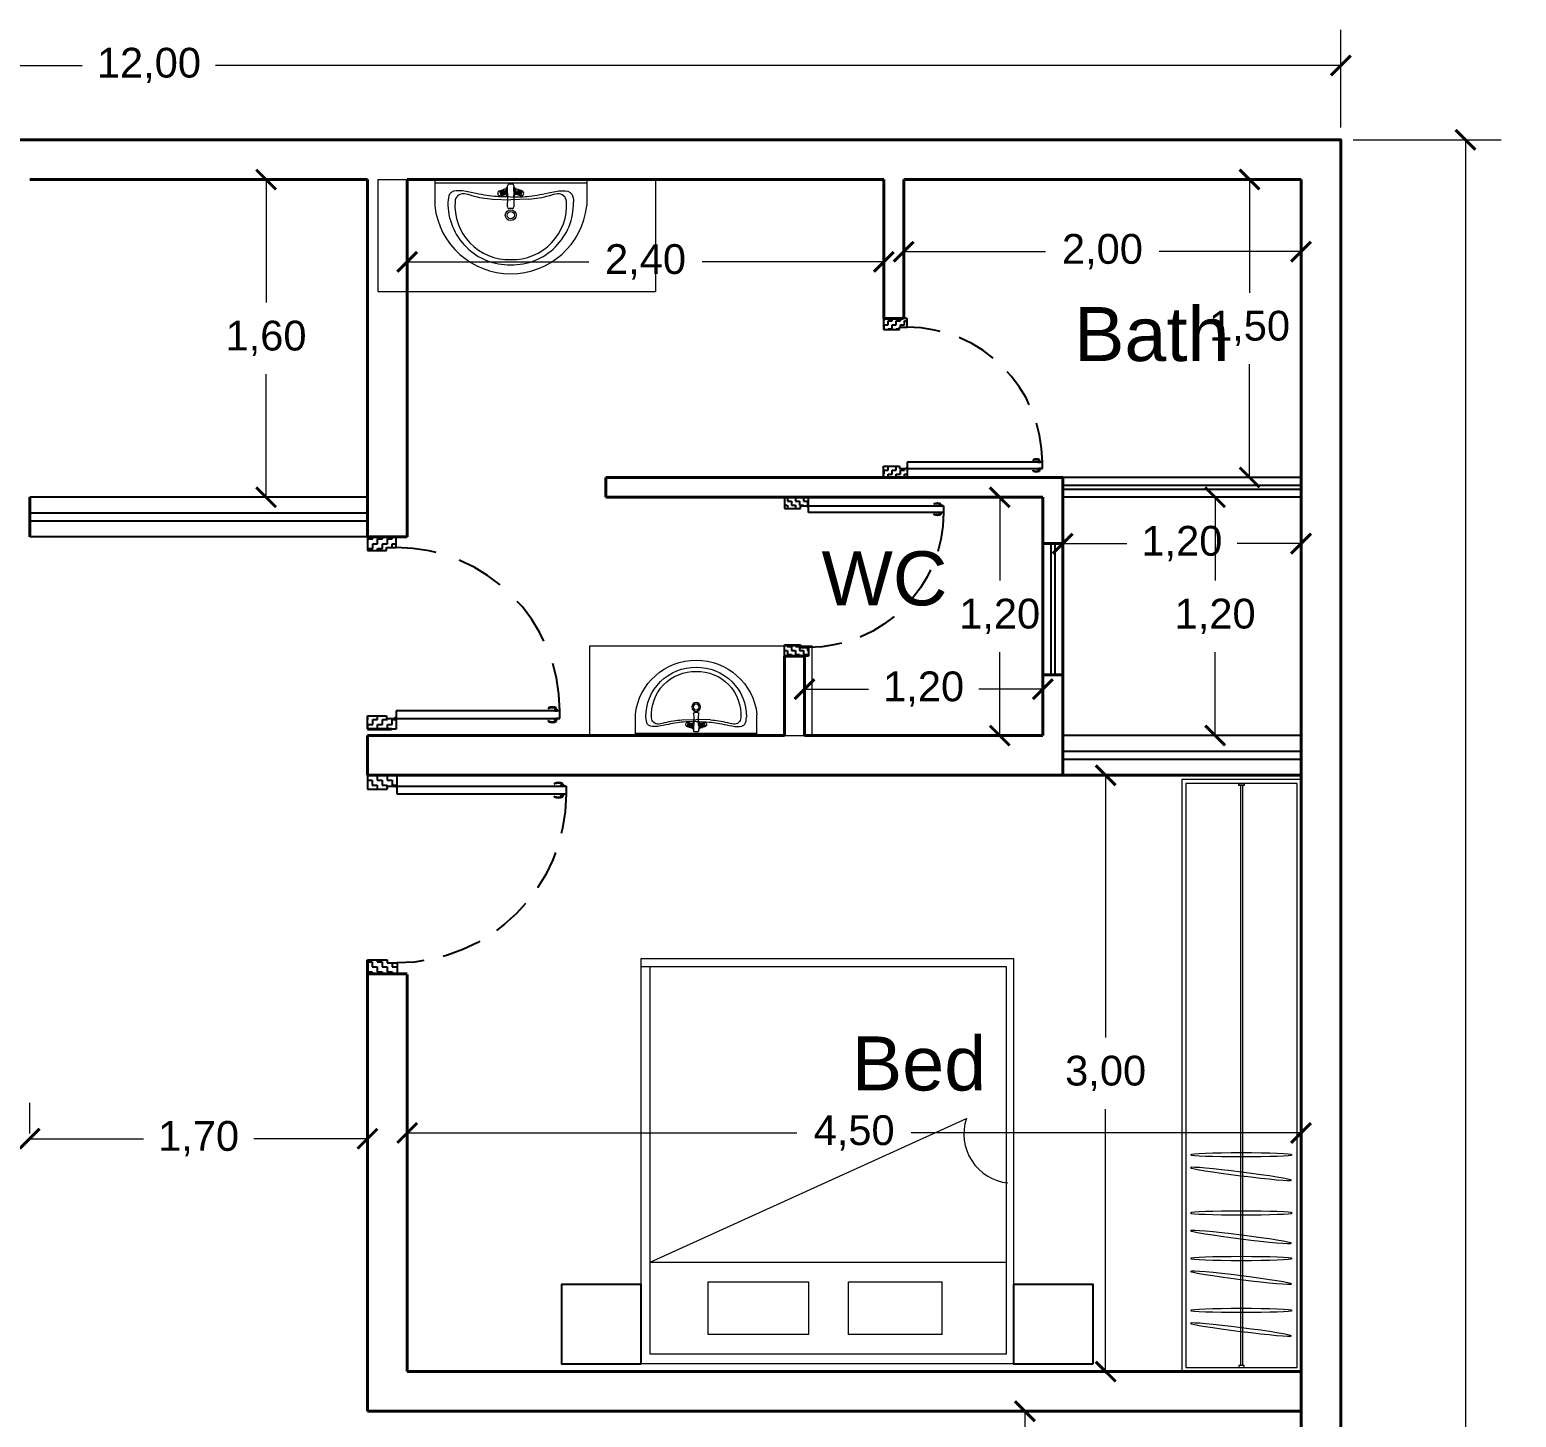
# Model space of a CAD drawing. Header units: millimetres. Extents: x 860 to 1444, y -43 to 267.
# Drawn here: x 1269.35 to 1276.83, y 253.27 to 260.26 of the extents above; entities that cross this region are included whole.
import ezdxf

# ---------------------------------------------------------------- set-up
doc = ezdxf.new("R2010")
doc.units = ezdxf.units.MM
doc.header["$MEASUREMENT"] = 0
doc.linetypes.add('DASHED', pattern=[0.75, 0.5, -0.25])
doc.styles.get("Standard").update_dxf_attribs({"font": 'arial.ttf'})
doc.dimstyles.new('Haidar', dxfattribs={"dimtxt": 0.15, "dimasz": 0.1, "dimexe": 0.18, "dimexo": 0.0625, "dimgap": 0.09, "dimtad": 0, "dimtih": 1, "dimtoh": 1, "dimrnd": 0.05, "dimzin": 0, "dimtxsty": 'Standard', "dimblk": 'ARCHTICK', "dimcen": 0.09, "dimclrd": 256, "dimclre": 256, "dimclrt": 256, "dimadec": 0, "dimazin": 0, "dimtfac": 1, "dimtofl": 0, "dimtmove": 0, "dimatfit": 3, "dimldrblk": 'ARCHTICK', "dimfxl": 0, "dimtolj": 1, "dimtzin": 0, "dimlwd": 5, "dimlwe": 5, "dimarcsym": 0})
pattern_1 = [(0, (-570.60621, -467.19772), (0.0254, 0.0254), [0.0254, -0.0254]), (90, (-570.58081, -467.19772), (-0.0254, 0.0254), [0.0254, -0.0254])]
pattern_2 = [(90, (455.27262, -394.906467), (-0.02032, 0.02032), [0.02032, -0.02032]), (180, (455.27262, -394.886147), (-0.02032, -0.02032), [0.02032, -0.02032])]

# ---------------------------------------------------------------- blocks, each defined once
blk = doc.blocks.new('_ArchTick')
at = {"color": 0, "linetype": 'ByBlock', "const_width": 0.15}
blk.add_lwpolyline([(-0.5, -0.5), (0.5, 0.5)], dxfattribs=at)
blk = doc.blocks.new('*D318')
at = {"lineweight": 5, "transparency": 16777216}
for p, q in [((1270.761, 259.5045), (1270.358, 259.5045)), ((1270.538, 259.5045), (1270.538, 258.8846)), ((1270.538, 257.9045), (1270.538, 258.5243)), ((1270.761, 257.9045), (1270.358, 257.9045))]:
    blk.add_line(p, q, dxfattribs=at)
at = {"layer": 'Defpoints', "color": 0, "transparency": 16777216}
for p in [(1270.8235, 259.5045), (1270.538, 257.9045), (1270.8235, 257.9045)]:
    blk.add_point(p, dxfattribs=at)
at = {"lineweight": 5, "transparency": 16777216, "xscale": 0.1, "yscale": 0.1, "zscale": 0.1}
for p, rotation in [((1270.538, 259.5045), 90), ((1270.538, 257.9045), 270)]:
    blk.add_blockref('_ArchTick', p, dxfattribs=dict(at, rotation=rotation))
at = {"lineweight": 40, "transparency": 16777216, "insert": (1270.538, 258.7045), "char_height": 0.15, "attachment_point": 5}
blk.add_mtext('\\A1;1,60', dxfattribs=at)
blk = doc.blocks.new('*D344')
at = {"lineweight": 5, "transparency": 16777216}
for p, q in [((1263.9485, 259.7669), (1263.9485, 260.2589)), ((1275.9485, 259.7669), (1275.9485, 260.2589)), ((1263.9485, 260.0789), (1269.6127, 260.0789)), ((1275.9485, 260.0789), (1270.2842, 260.0789))]:
    blk.add_line(p, q, dxfattribs=at)
at = {"layer": 'Defpoints', "color": 0, "transparency": 16777216}
for p in [(1275.9485, 260.0789), (1263.9485, 259.7044), (1275.9485, 259.7044)]:
    blk.add_point(p, dxfattribs=at)
at = {"lineweight": 5, "transparency": 16777216, "xscale": 0.1, "yscale": 0.1, "zscale": 0.1, "rotation": 180}
blk.add_blockref('_ArchTick', (1263.9485, 260.0789), dxfattribs=at)
at = {"lineweight": 5, "transparency": 16777216, "xscale": 0.1, "yscale": 0.1, "zscale": 0.1}
blk.add_blockref('_ArchTick', (1275.9485, 260.0789), dxfattribs=at)
at = {"lineweight": 40, "transparency": 16777216, "insert": (1269.9485, 260.0789), "char_height": 0.15, "attachment_point": 5}
blk.add_mtext('\\A1;12,00', dxfattribs=at)
blk = doc.blocks.new('*D345')
at = {"lineweight": 5, "transparency": 16777216}
for p, q in [((1276.011, 259.7044), (1276.7563, 259.7044)), ((1276.5763, 259.7044), (1276.5763, 249.8845)), ((1276.5763, 239.7044), (1276.5763, 249.5242)), ((1276.011, 239.7044), (1276.7563, 239.7044))]:
    blk.add_line(p, q, dxfattribs=at)
at = {"layer": 'Defpoints', "color": 0, "transparency": 16777216}
for p in [(1275.9485, 259.7044), (1275.9485, 239.7044), (1276.5763, 239.7044)]:
    blk.add_point(p, dxfattribs=at)
at = {"lineweight": 5, "transparency": 16777216, "xscale": 0.1, "yscale": 0.1, "zscale": 0.1}
for p, rotation in [((1276.5763, 259.7044), 90), ((1276.5763, 239.7044), 270)]:
    blk.add_blockref('_ArchTick', p, dxfattribs=dict(at, rotation=rotation))
at = {"lineweight": 40, "transparency": 16777216, "insert": (1276.5763, 249.7044), "char_height": 0.15, "attachment_point": 5}
blk.add_mtext('\\A1;20,00', dxfattribs=at)
blk = doc.blocks.new('*U306')
at = {"color": 24}
for p, q in [((64.2113, 60.0544), (65.9113, 60.0544)), ((64.2113, 59.8544), (65.9113, 59.8544))]:
    blk.add_line(p, q, dxfattribs=at)
at = {"lineweight": 40}
for p, q in [((64.2113, 60.0544), (64.2113, 59.8544)), ((65.9113, 60.0544), (65.9113, 59.8544))]:
    blk.add_line(p, q, dxfattribs=at)
at = {"color": 44}
for p, q in [((64.2113, 59.9744), (65.9113, 59.9744)), ((64.2113, 59.9344), (65.9113, 59.9344))]:
    blk.add_line(p, q, dxfattribs=at)
blk = doc.blocks.new('A$C4FAC6341')
at = {"ltscale": 0.4}
h = blk.add_hatch(dxfattribs=at)
h.set_pattern_fill('ZIGZAG', color=39, scale=0.008, style=0)
h.set_pattern_definition(pattern_1)
h.paths.add_polyline_path([(0.15, 1), (0, 1), (0, 0.93), (0.1, 0.93), (0.1, 0.945), (0.15, 0.945)])
h = blk.add_hatch(dxfattribs=at)
h.set_pattern_fill('ZIGZAG', color=39, scale=0.008, style=0)
h.set_pattern_definition(pattern_1)
h.paths.add_polyline_path([(0.15, 0.055), (0.1486, 0.055, -0.238826), (0.1454, 0.055), (0.1, 0.055), (0.1, 0.07), (0, 0.07), (0, 0), (0.15, 0)])
blk.add_hatch(color=34).paths.add_polyline_path([(0.1506, 0.0582, 1), (0.1434, 0.0582, 1)])
at = {"color": 34}
for p, q in [((0.15, 1), (0, 1)), ((0, 1), (0, 0.93)), ((0.15, 0.945), (0.15, 1)), ((0, 0.93), (0.1, 0.93)), ((0.1, 0.93), (0.1, 0.945)), ((0.1, 0.945), (0.15, 0.945)), ((1, 0.095), (0.15, 0.095)), ((0.15, 0.095), (0.15, 0.055)), ((1, 0.055), (1, 0.095)), ((0, 0.07), (0.1, 0.07)), ((0, 0), (0, 0.07)), ((0.1, 0.07), (0.1, 0.055)), ((0.1, 0.055), (0.15, 0.055)), ((0.15, 0.055), (1, 0.055)), ((0.15, 0.055), (0.15, 0)), ((0.15, 0), (0, 0))]:
    blk.add_line(p, q, dxfattribs=at)
at = {"lineweight": 40}
for p, q in [((0, 1), (0.2, 1)), ((0, 0), (0.2, 0))]:
    blk.add_line(p, q, dxfattribs=at)
at = {"color": 30}
for p, q in [((0.942, 0.11), (0.942, 0.105)), ((0.942, 0.105), (0.944, 0.105)), ((0.944, 0.105), (0.944, 0.1083)), ((0.9725, 0.1), (0.9725, 0.095)), ((0.9875, 0.1), (0.9725, 0.1)), ((0.9725, 0.095), (0.9875, 0.095)), ((0.977, 0.104), (0.975, 0.104)), ((0.975, 0.104), (0.975, 0.1)), ((0.975, 0.1), (0.985, 0.1)), ((0.978, 0.105), (0.977, 0.105)), ((0.977, 0.105), (0.977, 0.104)), ((0.977, 0.104), (0.983, 0.104)), ((0.978, 0.105), (0.978, 0.1085)), ((0.982, 0.105), (0.978, 0.105)), ((0.982, 0.105), (0.982, 0.11)), ((0.982, 0.105), (0.983, 0.105)), ((0.983, 0.105), (0.983, 0.104)), ((0.983, 0.104), (0.985, 0.104)), ((0.985, 0.104), (0.985, 0.1)), ((0.9875, 0.095), (0.9875, 0.1)), ((0.942, 0.045), (0.944, 0.045)), ((0.942, 0.04), (0.942, 0.045)), ((0.944, 0.045), (0.944, 0.0417)), ((0.9725, 0.05), (0.9725, 0.055)), ((0.9725, 0.055), (0.9875, 0.055)), ((0.9875, 0.05), (0.9725, 0.05)), ((0.975, 0.05), (0.985, 0.05)), ((0.975, 0.046), (0.975, 0.05)), ((0.977, 0.046), (0.975, 0.046)), ((0.977, 0.046), (0.983, 0.046)), ((0.977, 0.045), (0.977, 0.046)), ((0.978, 0.045), (0.977, 0.045)), ((0.982, 0.045), (0.978, 0.045)), ((0.978, 0.045), (0.978, 0.0415)), ((1, 0.055), (0.98, 0.055)), ((0.982, 0.045), (0.983, 0.045)), ((0.982, 0.045), (0.982, 0.04)), ((0.983, 0.046), (0.985, 0.046)), ((0.983, 0.045), (0.983, 0.046)), ((0.985, 0.046), (0.985, 0.05)), ((0.9875, 0.055), (0.9875, 0.05))]:
    blk.add_line(p, q, dxfattribs=at)
at = {"color": 34}
blk.add_circle((0.147, 0.0582), 0.0036, dxfattribs=at)
at = {"color": 42, "linetype": 'DASHED', "ltscale": 0.4}
blk.add_arc((0.15, 0.095), 0.85, 0, 90, dxfattribs=at)
at = {"color": 30}
for centre, radius, start, end in [((0.962, 0.0725), 0.0425, 61.92751, 118.07249), ((0.9614, 0.0647), 0.0469, 69.25647, 111.75917), ((0.962, 0.0775), 0.0425, 241.92751, 298.07249), ((0.9614, 0.0853), 0.0469, 248.24083, 290.74353)]:
    blk.add_arc(centre, radius, start, end, dxfattribs=at)
blk = doc.blocks.new('beeed')
at = {"color": 152, "lineweight": 5, "true_color": 0x2776bb}
for p, q in [((202.1133, 200.4634), (204.1535, 200.4634)), ((202.1133, 198.5884), (202.1133, 200.4634)), ((202.1614, 200.4185), (202.6255, 200.4185)), ((202.1614, 198.6262), (202.1614, 200.4185)), ((202.6255, 200.4185), (203.3493, 198.8259, -0.3375)), ((202.6255, 200.4185), (204.1132, 200.4185)), ((202.6255, 200.4185), (202.6255, 198.6262)), ((204.1132, 200.4619), (204.1132, 198.6262)), ((204.1535, 200.4634), (204.1535, 198.5884)), ((202.2614, 200.1251), (202.5255, 200.1251)), ((202.2614, 199.6185), (202.2614, 200.1251)), ((202.5255, 200.1251), (202.5255, 199.6185)), ((202.2614, 199.6185), (202.5255, 199.6185)), ((202.2614, 198.948), (202.2614, 199.4185)), ((202.2614, 199.4185), (202.5255, 199.4185)), ((202.5255, 199.4185), (202.5255, 198.948)), ((202.2614, 198.948), (202.5255, 198.948)), ((202.6255, 198.6262), (202.1614, 198.6262)), ((204.1132, 198.6262), (202.6255, 198.6262)), ((204.1535, 198.5884), (202.1133, 198.5884))]:
    blk.add_line(p, q, dxfattribs=at)
at = {"color": 152, "true_color": 0x2776bb}
for points in [[(202.1133, 200.4634), (202.5133, 200.4634), (202.5133, 200.8634), (202.1133, 200.8634)], [(202.1133, 198.1884), (202.5133, 198.1884), (202.5133, 198.5884), (202.1133, 198.5884)]]:
    blk.add_lwpolyline(points, close=True, dxfattribs=at)
at = {"color": 152, "lineweight": 5, "true_color": 0x2776bb}
blk.add_arc((203.2712, 198.5897, -0.3375), 0.2488, 71.69696, 173.73835, dxfattribs=at)
blk = doc.blocks.new('*U303')
at = {"color": 152, "lineweight": 5, "true_color": 0x2776bb}
for p, q in [((100.9085, 59.8132, -0.213), (100.9085, 60.5332, -0.213)), ((100.9085, 60.5332, -0.213), (104.4864, 60.5332, -0.213)), ((104.4864, 60.5332, -0.213), (104.4864, 59.8132, -0.213)), ((100.9325, 59.8372, -0.213), (100.9325, 60.5092, -0.213)), ((100.9325, 60.5092, -0.213), (104.4624, 60.5092, -0.213)), ((104.4624, 60.5092, -0.213), (104.4624, 59.8372, -0.213)), ((100.9325, 60.1893, -0.213), (100.9325, 60.1571, -0.213)), ((100.9444, 60.1893, -0.213), (100.9325, 60.1893, -0.213)), ((100.9444, 60.1571, -0.213), (100.9444, 60.1893, -0.213)), ((100.9325, 60.1571, -0.213), (100.9444, 60.1571, -0.213)), ((104.4864, 59.8132, -0.213), (100.9085, 59.8132, -0.213)), ((104.4624, 59.8372, -0.213), (100.9325, 59.8372, -0.213))]:
    blk.add_line(p, q, dxfattribs=at)
at = {"color": 152, "linetype": 'ByBlock', "lineweight": 5, "true_color": 0x2776bb}
for p, q in [((100.9444, 60.1792, -0.213), (104.4504, 60.1792, -0.213)), ((100.9444, 60.1672, -0.213), (104.4504, 60.1672, -0.213))]:
    blk.add_line(p, q, dxfattribs=at)
at = {"color": 152, "lineweight": 5, "true_color": 0x2776bb, "elevation": -0.213}
blk.add_lwpolyline([(104.4624, 60.1893), (104.4624, 60.1571), (104.4504, 60.1571), (104.4504, 60.1893)], close=True, dxfattribs=at)
at = {"color": 152, "linetype": 'ByBlock', "lineweight": 5, "true_color": 0x2776bb}
for centre, major_axis in [((103.1761, 60.1739, -0.213), (0, -0.3073)), ((103.2919, 60.1753, -0.213), (0.0383, -0.3049)), ((103.528, 60.1739, -0.213), (0, -0.3073)), ((103.6731, 60.1753, -0.213), (0.0383, -0.3049)), ((103.8032, 60.1739, -0.213), (0, -0.3073)), ((103.919, 60.1753, -0.213), (0.0383, -0.3049)), ((104.1168, 60.1739, -0.213), (0, -0.3073)), ((104.2326, 60.1753, -0.213), (0.0383, -0.3049))]:
    blk.add_ellipse(centre, major_axis=major_axis, ratio=0.03669, dxfattribs=at)
blk = doc.blocks.new('*D314')
at = {"lineweight": 5, "transparency": 16777216}
for p, q in [((1275.0724, 256.5044), (1274.5848, 256.5044)), ((1274.7648, 256.5044), (1274.7648, 255.1829)), ((1274.7648, 253.5012), (1274.7648, 254.8226)), ((1275.1122, 253.5012), (1274.5848, 253.5012))]:
    blk.add_line(p, q, dxfattribs=at)
at = {"layer": 'Defpoints', "color": 0, "transparency": 16777216}
for p in [(1274.7648, 256.5044), (1275.1349, 256.5044), (1275.1747, 253.5012)]:
    blk.add_point(p, dxfattribs=at)
at = {"lineweight": 5, "transparency": 16777216, "xscale": 0.1, "yscale": 0.1, "zscale": 0.1}
for p, rotation in [((1274.7648, 256.5044), 90), ((1274.7648, 253.5012), 270)]:
    blk.add_blockref('_ArchTick', p, dxfattribs=dict(at, rotation=rotation))
at = {"lineweight": 40, "transparency": 16777216, "insert": (1274.7648, 255.0028), "char_height": 0.15, "attachment_point": 5}
blk.add_mtext('\\A1;3,00', dxfattribs=at)
blk = doc.blocks.new('*D338')
at = {"lineweight": 5, "transparency": 16777216}
for p, q in [((1275.7485, 255.1765), (1275.7485, 254.5228)), ((1271.2485, 254.2631), (1271.2485, 254.8828)), ((1271.2485, 254.7028), (1273.2109, 254.7028)), ((1275.7485, 254.7028), (1273.7861, 254.7028))]:
    blk.add_line(p, q, dxfattribs=at)
at = {"layer": 'Defpoints', "color": 0, "transparency": 16777216}
for p in [(1275.7485, 255.239), (1271.2485, 254.7028), (1271.2485, 254.2006)]:
    blk.add_point(p, dxfattribs=at)
at = {"lineweight": 5, "transparency": 16777216, "xscale": 0.1, "yscale": 0.1, "zscale": 0.1, "rotation": 180}
blk.add_blockref('_ArchTick', (1271.2485, 254.7028), dxfattribs=at)
at = {"lineweight": 5, "transparency": 16777216, "xscale": 0.1, "yscale": 0.1, "zscale": 0.1}
blk.add_blockref('_ArchTick', (1275.7485, 254.7028), dxfattribs=at)
at = {"lineweight": 40, "transparency": 16777216, "insert": (1273.4985, 254.7028), "char_height": 0.15, "attachment_point": 5}
blk.add_mtext('\\A1;4,50', dxfattribs=at)
blk = doc.blocks.new('*U312')
at = {"color": 24}
for p, q in [((63.511, 60.054), (65.911, 60.054)), ((63.511, 59.854), (65.911, 59.854))]:
    blk.add_line(p, q, dxfattribs=at)
at = {"lineweight": 40}
for p, q in [((63.511, 60.054), (63.511, 59.854)), ((65.911, 60.054), (65.911, 59.854))]:
    blk.add_line(p, q, dxfattribs=at)
at = {"color": 44}
for p, q in [((63.511, 59.974), (65.911, 59.974)), ((63.511, 59.934), (65.911, 59.934))]:
    blk.add_line(p, q, dxfattribs=at)
blk = doc.blocks.new('basin')
at = {"color": 152, "lineweight": 5, "ltscale": 2, "true_color": 0x2776bb}
for p, q in [((94.4329, 62.81), (94.4329, 61.2572)), ((95.0602, 62.81), (94.4329, 62.81)), ((95.0602, 62.81), (95.0602, 61.2572)), ((95.0627, 62.4922), (94.9127, 62.4922)), ((94.9512, 62.1683), (94.9476, 62.0672)), ((94.997, 62.1304), (94.9695, 62.1209)), ((94.9695, 62.1209), (94.9771, 62.0988)), ((94.9713, 62.1196), (94.9773, 62.1024)), ((94.9769, 62.1216), (94.9829, 62.1043)), ((94.9804, 62.1227), (94.9863, 62.1055)), ((94.9821, 62.1233), (94.9881, 62.1061)), ((94.9856, 62.1245), (94.9915, 62.1073)), ((94.9873, 62.1251), (94.9933, 62.1079)), ((94.8983, 62.0578), (94.8983, 62.0765)), ((94.9069, 62.0851), (94.9123, 62.0851)), ((94.9123, 62.0492), (94.9069, 62.0492)), ((94.9512, 61.9661), (94.9476, 62.0672)), ((94.9695, 62.0134), (94.9771, 62.0355)), ((94.9713, 62.0147), (94.9773, 62.032)), ((94.9769, 62.0128), (94.9829, 62.03)), ((94.9781, 62.0992), (94.9771, 62.0988)), ((94.9781, 62.0352), (94.9771, 62.0355)), ((95.0037, 62.108), (94.9781, 62.0992)), ((95.0037, 62.0263), (94.9781, 62.0352)), ((94.9804, 62.0116), (94.9863, 62.0289)), ((94.997, 62.0039), (94.9695, 62.0134)), ((94.9821, 62.011), (94.9881, 62.0282)), ((94.9856, 62.0098), (94.9915, 62.0271)), ((94.9873, 62.0092), (94.9933, 62.0265)), ((95.0627, 61.6422), (94.9127, 61.6422)), ((95.0602, 61.2572), (94.4329, 61.2572))]:
    blk.add_line(p, q, dxfattribs=at)
at = {"color": 152, "lineweight": 5, "true_color": 0x2776bb}
for p, q in [((95.0427, 62.4922), (95.0427, 61.6422)), ((95.0627, 62.4922), (95.0627, 61.6422)), ((94.9908, 62.1263), (94.9967, 62.1091)), ((94.9964, 62.1283), (95.0023, 62.111)), ((94.997, 62.1304), (95.0047, 62.1084)), ((94.993, 62.0851), (95.0189, 62.0851)), ((94.993, 62.0498), (95.0189, 62.0498)), ((95.0047, 62.1084), (95.0037, 62.108)), ((95.0346, 62.0586), (95.0346, 62.0763)), ((94.9908, 62.008), (94.9967, 62.0253)), ((94.9964, 62.0061), (95.0023, 62.0233)), ((94.997, 62.0039), (95.0047, 62.026)), ((95.0047, 62.026), (95.0037, 62.0263))]:
    blk.add_line(p, q, dxfattribs=at)
at = {"color": 152, "lineweight": 5, "ltscale": 2, "true_color": 0x2776bb}
for radius in [0.0305, 0.0205]:
    blk.add_circle((94.8607, 62.0672), radius, dxfattribs=at)
for centre, radius, start, end in [((94.9606, 62.0672), 0.4277, 96.43125, 263.56875), ((94.9277, 62.0736), 0.3449, 89.14049, 181.07041), ((94.9146, 62.0775), 0.3019, 85.71342, 181.91954), ((94.936, 62.3341), 0.0445, 352.21919, 88.45727), ((95.5233, 62.1349), 0.573, 164.9307, 176.65749), ((94.7278, 62.3625), 0.2546, 342.00087, 352.21919), ((94.9833, 62.1257), 0.0146, 19.02199, 199.02199), ((94.9696, 62.119), 0.00182, 19.02199, 94.25367), ((94.9786, 62.1221), 0.00182, 19.02199, 199.02199), ((94.9838, 62.1239), 0.00182, 19.02199, 199.02199), ((94.989, 62.1257), 0.00182, 19.02199, 199.02199), ((94.9277, 62.0607), 0.3449, 178.92959, 270.85951), ((94.9146, 62.0568), 0.3019, 178.08046, 274.28658), ((94.9069, 62.0765), 0.0086, 90, 180), ((94.9069, 62.0578), 0.0086, 180, 270), ((94.9619, 63.067), 0.9831, 267.11144, 270.30025), ((94.9677, 61.0635), 0.9873, 90.04877, 93.2135), ((94.9674, 61.6959), 0.3549, 85.85398, 90.08231), ((94.993, 62.0672), 0.0309, 212.12603, 244.05751), ((94.993, 62.0672), 0.0309, 115.94249, 147.21487), ((94.9639, 62.4388), 0.3549, 270.49922, 274.69886), ((94.993, 62.0677), 0.0255, 52.52825, 140.3555), ((94.993, 62.0672), 0.0255, 220.39968, 307.47175), ((94.9756, 62.1018), 0.00182, 303.7903, 19.02199), ((94.9756, 62.0326), 0.00182, 340.97801, 56.2097), ((95.0679, 62.1273), 0.0941, 197.39154, 200.10667), ((95.0679, 62.007), 0.0941, 159.89333, 162.60846), ((94.993, 62.0672), 0.0309, 61.74433, 115.94249), ((94.993, 62.0672), 0.0309, 244.05751, 298.25567), ((94.9846, 62.1049), 0.00182, 199.02199, 19.02199), ((94.9846, 62.0294), 0.00182, 340.97801, 160.97801), ((95.5233, 61.9995), 0.573, 183.34251, 195.0693), ((94.9833, 62.0087), 0.0146, 160.97801, 340.97801), ((94.9696, 62.0153), 0.00182, 265.74633, 340.97801), ((94.9786, 62.0122), 0.00182, 160.97801, 340.97801), ((94.9838, 62.0104), 0.00182, 160.97801, 340.97801), ((94.989, 62.0086), 0.00182, 160.97801, 340.97801), ((94.936, 61.8003), 0.0445, 271.54273, 7.78081), ((94.7278, 61.7718), 0.2546, 7.78081, 17.99913)]:
    blk.add_arc(centre, radius, start, end, dxfattribs=at)
at = {"color": 152, "lineweight": 5, "true_color": 0x2776bb}
for centre, radius, start, end in [((94.9981, 62.1288), 0.00182, 123.7903, 199.02199), ((94.9898, 62.1067), 0.00182, 199.02199, 19.02199), ((94.9898, 62.0277), 0.00182, 340.97801, 160.97801), ((94.995, 62.1085), 0.00182, 199.02199, 19.02199), ((95.004, 62.1116), 0.00182, 199.02199, 274.25367), ((94.9156, 62.0748), 0.0941, 12.00789, 20.65244), ((94.9156, 62.0595), 0.0941, 339.34756, 347.99211), ((94.993, 62.0672), 0.0309, 37.83771, 61.74433), ((94.993, 62.0672), 0.0309, 298.25567, 323.66537), ((95.0346, 62.1903), 0.1056, 255.71571, 260.64274), ((95.0346, 61.9446), 0.1056, 99.35726, 104.28429), ((95.0346, 62.1903), 0.1056, 260.64274, 265.25948), ((95.0346, 61.9446), 0.1056, 94.74052, 99.35726), ((95.0259, 62.0763), 0.00876, 0, 90), ((95.0259, 62.0586), 0.00876, 270, 0), ((94.995, 62.0259), 0.00182, 340.97801, 160.97801), ((94.9981, 62.0055), 0.00182, 160.97801, 236.2097), ((95.004, 62.0227), 0.00182, 85.74633, 160.97801)]:
    blk.add_arc(centre, radius, start, end, dxfattribs=at)
at = {"color": 152, "lineweight": 5, "ltscale": 2, "true_color": 0x2776bb}
for points in [[(94.9625, 62.0672), (94.9657, 62.1585), (94.9856, 62.2784), (94.9785, 62.4089), (94.9329, 62.4185)], [(94.9625, 62.0672), (94.9657, 61.9758), (94.9856, 61.856), (94.9785, 61.7255), (94.9329, 61.7159)]]:
    blk.add_spline(points, degree=3, dxfattribs=at)
blk = doc.blocks.new('*U311')
at = {"color": 24}
for p, q in [((64.7113, 60.0544), (65.9113, 60.0544)), ((64.7113, 59.8544), (65.9113, 59.8544))]:
    blk.add_line(p, q, dxfattribs=at)
at = {"lineweight": 40}
for p, q in [((64.7113, 60.0544), (64.7113, 59.8544)), ((65.9113, 60.0544), (65.9113, 59.8544))]:
    blk.add_line(p, q, dxfattribs=at)
at = {"color": 44}
for p, q in [((64.7113, 59.9744), (65.9113, 59.9744)), ((64.7113, 59.9344), (65.9113, 59.9344))]:
    blk.add_line(p, q, dxfattribs=at)
blk = doc.blocks.new('*D339')
at = {"lineweight": 5, "transparency": 16777216}
for p, q in [((1273.2485, 256.9478), (1273.2485, 256.758)), ((1273.2485, 256.938), (1273.571, 256.938)), ((1274.4485, 256.938), (1274.126, 256.938)), ((1274.4485, 256.9478), (1274.4485, 256.758))]:
    blk.add_line(p, q, dxfattribs=at)
at = {"layer": 'Defpoints', "color": 0, "transparency": 16777216}
for p in [(1273.2485, 257.0103), (1274.4485, 257.0103), (1274.4485, 256.938)]:
    blk.add_point(p, dxfattribs=at)
at = {"lineweight": 5, "transparency": 16777216, "xscale": 0.1, "yscale": 0.1, "zscale": 0.1, "rotation": 180}
blk.add_blockref('_ArchTick', (1273.2485, 256.938), dxfattribs=at)
at = {"lineweight": 5, "transparency": 16777216, "xscale": 0.1, "yscale": 0.1, "zscale": 0.1}
blk.add_blockref('_ArchTick', (1274.4485, 256.938), dxfattribs=at)
at = {"lineweight": 40, "transparency": 16777216, "insert": (1273.8485, 256.938), "char_height": 0.15, "attachment_point": 5}
blk.add_mtext('\\A1;1,20', dxfattribs=at)
blk = doc.blocks.new('*D315')
at = {"lineweight": 5, "transparency": 16777216}
for p, q in [((1275.4487, 259.5044), (1275.3092, 259.5044)), ((1275.4892, 259.5044), (1275.4892, 258.9345)), ((1275.4892, 258.0044), (1275.4892, 258.5742)), ((1275.4487, 258.0044), (1275.3092, 258.0044))]:
    blk.add_line(p, q, dxfattribs=at)
at = {"layer": 'Defpoints', "color": 0, "transparency": 16777216}
for p in [(1275.5112, 259.5044), (1275.4892, 258.0044), (1275.5112, 258.0044)]:
    blk.add_point(p, dxfattribs=at)
at = {"lineweight": 5, "transparency": 16777216, "xscale": 0.1, "yscale": 0.1, "zscale": 0.1}
for p, rotation in [((1275.4892, 259.5044), 90), ((1275.4892, 258.0044), 270)]:
    blk.add_blockref('_ArchTick', p, dxfattribs=dict(at, rotation=rotation))
at = {"lineweight": 40, "transparency": 16777216, "insert": (1275.4892, 258.7544), "char_height": 0.15, "attachment_point": 5}
blk.add_mtext('\\A1;1,50', dxfattribs=at)
blk = doc.blocks.new('*D316')
at = {"lineweight": 5, "transparency": 16777216}
for p, q in [((1273.7485, 259.2037), (1273.7485, 259.3212)), ((1275.7485, 259.2037), (1275.7485, 259.3212)), ((1273.7485, 259.1412), (1274.4626, 259.1412)), ((1275.7485, 259.1412), (1275.0343, 259.1412))]:
    blk.add_line(p, q, dxfattribs=at)
at = {"layer": 'Defpoints', "color": 0, "transparency": 16777216}
for p in [(1273.7485, 259.1412), (1275.7485, 259.1412), (1275.7485, 259.1412)]:
    blk.add_point(p, dxfattribs=at)
at = {"lineweight": 5, "transparency": 16777216, "xscale": 0.1, "yscale": 0.1, "zscale": 0.1, "rotation": 180}
blk.add_blockref('_ArchTick', (1273.7485, 259.1412), dxfattribs=at)
at = {"lineweight": 5, "transparency": 16777216, "xscale": 0.1, "yscale": 0.1, "zscale": 0.1}
blk.add_blockref('_ArchTick', (1275.7485, 259.1412), dxfattribs=at)
at = {"lineweight": 40, "transparency": 16777216, "insert": (1274.7485, 259.1412), "char_height": 0.15, "attachment_point": 5}
blk.add_mtext('\\A1;2,00', dxfattribs=at)
blk = doc.blocks.new('*D340')
at = {"lineweight": 5, "transparency": 16777216}
for p, q in [((1273.6485, 259.316), (1273.6485, 258.9099)), ((1271.2485, 259.092), (1271.2485, 258.9099)), ((1271.2485, 259.0899), (1272.1626, 259.0899)), ((1273.6485, 259.0899), (1272.7343, 259.0899))]:
    blk.add_line(p, q, dxfattribs=at)
at = {"layer": 'Defpoints', "color": 0, "transparency": 16777216}
for p in [(1273.6485, 259.3785), (1271.2485, 259.1545), (1273.6485, 259.0899)]:
    blk.add_point(p, dxfattribs=at)
at = {"lineweight": 5, "transparency": 16777216, "xscale": 0.1, "yscale": 0.1, "zscale": 0.1, "rotation": 180}
blk.add_blockref('_ArchTick', (1271.2485, 259.0899), dxfattribs=at)
at = {"lineweight": 5, "transparency": 16777216, "xscale": 0.1, "yscale": 0.1, "zscale": 0.1}
blk.add_blockref('_ArchTick', (1273.6485, 259.0899), dxfattribs=at)
at = {"lineweight": 40, "transparency": 16777216, "insert": (1272.4485, 259.0899), "char_height": 0.15, "attachment_point": 5}
blk.add_mtext('\\A1;2,40', dxfattribs=at)
blk = doc.blocks.new('door small')
at = {"ltscale": 0.4}
h = blk.add_hatch(dxfattribs=at)
h.set_pattern_fill('ZIGZAG', color=39, scale=0.0064, angle=90, style=0)
h.set_pattern_definition(pattern_2)
h.paths.add_polyline_path([(80.7144, 61.6985), (80.7144, 61.5785), (80.7704, 61.5785), (80.7704, 61.6585), (80.7584, 61.6585), (80.7584, 61.6985)])
h = blk.add_hatch(dxfattribs=at)
h.set_pattern_fill('ZIGZAG', color=39, scale=0.0064, angle=90, style=0)
h.set_pattern_definition(pattern_2)
h.paths.add_polyline_path([(81.4704, 61.6985), (81.4704, 61.6974, -0.238826), (81.4704, 61.6948), (81.4704, 61.6585), (81.4584, 61.6585), (81.4584, 61.5785), (81.5144, 61.5785), (81.5144, 61.6985)])
blk.add_hatch(color=34).paths.add_polyline_path([(81.4679, 61.699, 1), (81.4679, 61.6932, 1)])
at = {"color": 30}
for p, q in [((81.4304, 62.3641), (81.4264, 62.3641)), ((81.4304, 62.3609), (81.4276, 62.3609)), ((81.4304, 62.3649), (81.4312, 62.3649)), ((81.4304, 62.3641), (81.4304, 62.3649)), ((81.4304, 62.3641), (81.4304, 62.3609)), ((81.4304, 62.3609), (81.4304, 62.3601)), ((81.4304, 62.3601), (81.4312, 62.3601)), ((81.4312, 62.3665), (81.4344, 62.3665)), ((81.4312, 62.3649), (81.4312, 62.3665)), ((81.4312, 62.3601), (81.4312, 62.3649)), ((81.4312, 62.3601), (81.4312, 62.3585)), ((81.4312, 62.3585), (81.4344, 62.3585)), ((81.4344, 62.3685), (81.4344, 62.3565)), ((81.4384, 62.3685), (81.4344, 62.3685)), ((81.4344, 62.3585), (81.4344, 62.3665)), ((81.4344, 62.3565), (81.4384, 62.3565)), ((81.4384, 62.3565), (81.4384, 62.3685)), ((81.4704, 62.3785), (81.4704, 62.3625)), ((81.4704, 62.3685), (81.4744, 62.3685)), ((81.4704, 62.3565), (81.4704, 62.3685)), ((81.4744, 62.3565), (81.4704, 62.3565)), ((81.4744, 62.3685), (81.4744, 62.3565)), ((81.4744, 62.3585), (81.4744, 62.3665)), ((81.4776, 62.3665), (81.4744, 62.3665)), ((81.4776, 62.3585), (81.4744, 62.3585)), ((81.4776, 62.3649), (81.4776, 62.3665)), ((81.4776, 62.3601), (81.4776, 62.3649)), ((81.4784, 62.3649), (81.4776, 62.3649)), ((81.4776, 62.3601), (81.4776, 62.3585)), ((81.4784, 62.3601), (81.4776, 62.3601)), ((81.4784, 62.3641), (81.4784, 62.3649)), ((81.4784, 62.3641), (81.4784, 62.3609)), ((81.4784, 62.3641), (81.4824, 62.3641)), ((81.4784, 62.3609), (81.4784, 62.3601)), ((81.4784, 62.3609), (81.4813, 62.3609)), ((81.4264, 62.3321), (81.4304, 62.3321)), ((81.4304, 62.3337), (81.4278, 62.3337)), ((81.4304, 62.3321), (81.4304, 62.3337)), ((81.4784, 62.3337), (81.4811, 62.3337)), ((81.4784, 62.3321), (81.4784, 62.3337)), ((81.4824, 62.3321), (81.4784, 62.3321))]:
    blk.add_line(p, q, dxfattribs=at)
at = {"color": 34}
for p, q in [((81.4384, 62.3785), (81.4384, 61.6985)), ((81.4704, 62.3785), (81.4384, 62.3785)), ((81.4704, 61.6985), (81.4704, 62.3785)), ((80.7144, 61.6985), (80.7144, 61.5785)), ((80.7584, 61.6985), (80.7144, 61.6985)), ((80.7584, 61.6585), (80.7584, 61.6985)), ((81.4384, 61.6985), (81.4704, 61.6985)), ((81.4704, 61.6585), (81.4704, 61.6985)), ((81.4704, 61.6985), (81.5144, 61.6985)), ((81.5144, 61.6985), (81.5144, 61.5785)), ((80.7704, 61.6585), (80.7584, 61.6585)), ((80.7704, 61.5785), (80.7704, 61.6585)), ((81.4584, 61.5785), (81.4584, 61.6585)), ((81.4584, 61.6585), (81.4704, 61.6585)), ((80.7144, 61.5785), (80.7704, 61.5785)), ((81.5144, 61.5785), (81.4584, 61.5785))]:
    blk.add_line(p, q, dxfattribs=at)
at = {"lineweight": 40}
for p, q in [((80.7144, 61.5785), (80.7144, 61.6785)), ((81.5144, 61.5785), (81.5144, 61.6785))]:
    blk.add_line(p, q, dxfattribs=at)
at = {"color": 34}
blk.add_circle((81.4679, 61.6961), 0.00288, dxfattribs=at)
at = {"color": 42, "linetype": 'DASHED', "ltscale": 0.4}
blk.add_arc((81.4384, 61.6985), 0.68, 90, 180, dxfattribs=at)
at = {"color": 30}
for centre, radius, start, end in [((81.4564, 62.3481), 0.034, 151.92751, 208.07249), ((81.4627, 62.3476), 0.0375, 159.25647, 201.75917), ((81.4462, 62.3476), 0.0375, 338.24083, 20.74353), ((81.4524, 62.3481), 0.034, 331.92751, 28.07249)]:
    blk.add_arc(centre, radius, start, end, dxfattribs=at)
blk = doc.blocks.new('*D341')
at = {"lineweight": 5, "transparency": 16777216}
for p, q in [((1274.5485, 257.661), (1274.5485, 257.8511)), ((1275.7485, 257.661), (1275.7485, 257.8511)), ((1274.5485, 257.6711), (1274.871, 257.6711)), ((1275.7485, 257.6711), (1275.426, 257.6711))]:
    blk.add_line(p, q, dxfattribs=at)
at = {"layer": 'Defpoints', "color": 0, "transparency": 16777216}
for p in [(1275.7485, 257.6711), (1274.5485, 257.5985), (1275.7485, 257.5985)]:
    blk.add_point(p, dxfattribs=at)
at = {"lineweight": 5, "transparency": 16777216, "xscale": 0.1, "yscale": 0.1, "zscale": 0.1, "rotation": 180}
blk.add_blockref('_ArchTick', (1274.5485, 257.6711), dxfattribs=at)
at = {"lineweight": 5, "transparency": 16777216, "xscale": 0.1, "yscale": 0.1, "zscale": 0.1}
blk.add_blockref('_ArchTick', (1275.7485, 257.6711), dxfattribs=at)
at = {"lineweight": 40, "transparency": 16777216, "insert": (1275.1485, 257.6711), "char_height": 0.15, "attachment_point": 5}
blk.add_mtext('\\A1;1,20', dxfattribs=at)
blk = doc.blocks.new('*D342')
at = {"lineweight": 5, "transparency": 16777216}
for p, q in [((1274.1688, 257.9044), (1274.0513, 257.9044)), ((1274.2313, 257.9044), (1274.2313, 257.4845)), ((1274.2313, 256.7044), (1274.2313, 257.1242)), ((1274.1688, 256.7044), (1274.0513, 256.7044))]:
    blk.add_line(p, q, dxfattribs=at)
at = {"layer": 'Defpoints', "color": 0, "transparency": 16777216}
for p in [(1274.2313, 257.9044), (1274.2313, 257.9044), (1274.2313, 256.7044)]:
    blk.add_point(p, dxfattribs=at)
at = {"lineweight": 5, "transparency": 16777216, "xscale": 0.1, "yscale": 0.1, "zscale": 0.1}
for p, rotation in [((1274.2313, 257.9044), 90), ((1274.2313, 256.7044), 270)]:
    blk.add_blockref('_ArchTick', p, dxfattribs=dict(at, rotation=rotation))
at = {"lineweight": 40, "transparency": 16777216, "insert": (1274.2313, 257.3044), "char_height": 0.15, "attachment_point": 5}
blk.add_mtext('\\A1;1,20', dxfattribs=at)
blk = doc.blocks.new('*U309')
at = {"color": 24}
for p, q in [((64.588, 60.054), (65.911, 60.054)), ((64.588, 59.854), (65.911, 59.854))]:
    blk.add_line(p, q, dxfattribs=at)
at = {"lineweight": 40}
for p, q in [((64.588, 60.054), (64.588, 59.854)), ((65.911, 60.054), (65.911, 59.854))]:
    blk.add_line(p, q, dxfattribs=at)
at = {"color": 44}
for p, q in [((64.588, 59.974), (65.911, 59.974)), ((64.588, 59.934), (65.911, 59.934))]:
    blk.add_line(p, q, dxfattribs=at)
blk = doc.blocks.new('*D324')
at = {"lineweight": 5, "transparency": 16777216}
for p, q in [((1269.3485, 254.7), (1269.3485, 254.8539)), ((1271.0485, 254.7), (1271.0485, 254.8539)), ((1269.3485, 254.6739), (1269.921, 254.6739)), ((1271.0485, 254.6739), (1270.476, 254.6739))]:
    blk.add_line(p, q, dxfattribs=at)
at = {"layer": 'Defpoints', "color": 0, "transparency": 16777216}
for p in [(1271.0485, 254.6739), (1269.3485, 254.6375), (1271.0485, 254.6375)]:
    blk.add_point(p, dxfattribs=at)
at = {"lineweight": 5, "transparency": 16777216, "xscale": 0.1, "yscale": 0.1, "zscale": 0.1, "rotation": 180}
blk.add_blockref('_ArchTick', (1269.3485, 254.6739), dxfattribs=at)
at = {"lineweight": 5, "transparency": 16777216, "xscale": 0.1, "yscale": 0.1, "zscale": 0.1}
blk.add_blockref('_ArchTick', (1271.0485, 254.6739), dxfattribs=at)
at = {"lineweight": 40, "transparency": 16777216, "insert": (1270.1985, 254.6739), "char_height": 0.15, "attachment_point": 5}
blk.add_mtext('\\A1;1,70', dxfattribs=at)
blk = doc.blocks.new('*D326')
at = {"lineweight": 5, "transparency": 16777216}
for p, q in [((1274.3536, 253.3012), (1274.5382, 253.3012)), ((1274.3582, 253.3012), (1274.3582, 250.9829)), ((1274.3582, 248.3044), (1274.3582, 250.6226)), ((1274.3536, 248.3044), (1274.5382, 248.3044))]:
    blk.add_line(p, q, dxfattribs=at)
at = {"layer": 'Defpoints', "color": 0, "transparency": 16777216}
for p in [(1274.2911, 253.3012), (1274.2911, 248.3044), (1274.3582, 248.3044)]:
    blk.add_point(p, dxfattribs=at)
at = {"lineweight": 5, "transparency": 16777216, "xscale": 0.1, "yscale": 0.1, "zscale": 0.1}
for p, rotation in [((1274.3582, 253.3012), 90), ((1274.3582, 248.3044), 270)]:
    blk.add_blockref('_ArchTick', p, dxfattribs=dict(at, rotation=rotation))
at = {"lineweight": 40, "transparency": 16777216, "insert": (1274.3582, 250.8028), "char_height": 0.15, "attachment_point": 5}
blk.add_mtext('\\A1;5,00', dxfattribs=at)
blk = doc.blocks.new('*D335')
at = {"lineweight": 5, "transparency": 16777216}
for p, q in [((1275.3028, 257.9044), (1275.4959, 257.9044)), ((1275.3159, 257.9044), (1275.3159, 257.4845)), ((1275.3159, 256.7044), (1275.3159, 257.1242)), ((1275.3028, 256.7044), (1275.4959, 256.7044))]:
    blk.add_line(p, q, dxfattribs=at)
at = {"layer": 'Defpoints', "color": 0, "transparency": 16777216}
for p in [(1275.2403, 257.9044), (1275.2403, 256.7044), (1275.3159, 256.7044)]:
    blk.add_point(p, dxfattribs=at)
at = {"lineweight": 5, "transparency": 16777216, "xscale": 0.1, "yscale": 0.1, "zscale": 0.1}
for p, rotation in [((1275.3159, 257.9044), 90), ((1275.3159, 256.7044), 270)]:
    blk.add_blockref('_ArchTick', p, dxfattribs=dict(at, rotation=rotation))
at = {"lineweight": 40, "transparency": 16777216, "insert": (1275.3159, 257.3044), "char_height": 0.15, "attachment_point": 5}
blk.add_mtext('\\A1;1,20', dxfattribs=at)

msp = doc.modelspace()

# ---------------------------------------------------------------- linework, layer by layer
at = {"lineweight": 40}
for p, q in [((1269.34848, 259.50439), (1271.04848, 259.50439)), ((1271.04848, 259.50439), (1271.04848, 257.70449)), ((1271.24848, 259.50439), (1271.24848, 257.70449)), ((1273.64848, 259.50439), (1271.24848, 259.50439)), ((1273.64848, 259.50439), (1273.64848, 258.80439)), ((1275.74848, 259.50439), (1273.74848, 259.50439)), ((1273.74848, 259.50439), (1273.74848, 258.80439)), ((1272.24848, 258.00439), (1274.54848, 258.00439)), ((1272.24848, 258.00439), (1272.24848, 257.90439)), ((1274.14848, 258.00439), (1274.54848, 258.00439)), ((1272.24848, 257.90439), (1274.44848, 257.90439)), ((1274.14848, 257.90439), (1274.44848, 257.90439)), ((1274.34848, 257.90439), (1274.44848, 257.90439)), ((1274.44848, 257.90439), (1274.44848, 256.70439)), ((1274.54848, 257.90439), (1274.54848, 256.50439)), ((1273.24848, 257.10439), (1273.24848, 256.70439)), ((1271.04848, 256.50439), (1271.04848, 256.70439)), ((1271.04848, 256.70439), (1273.14848, 256.70439)), ((1271.04848, 256.70439), (1271.34848, 256.70439)), ((1271.05392, 256.70439), (1271.34848, 256.70439)), ((1273.24848, 256.70439), (1274.44848, 256.70439)), ((1273.94848, 256.50439), (1271.04848, 256.50449)), ((1271.55392, 256.50439), (1275.65392, 256.50439)), ((1271.55392, 256.50439), (1275.74848, 256.50439)), ((1272.94848, 256.50442), (1272.94848, 256.50439)), ((1273.04848, 256.50442), (1273.04848, 256.50439)), ((1271.04848, 253.30119), (1271.04848, 255.57439)), ((1271.24848, 253.50108), (1271.24848, 255.50119)), ((1271.04848, 253.50109), (1271.04848, 253.70109)), ((1271.24848, 253.50109), (1271.24848, 253.70109)), ((1271.04848, 253.50119), (1271.04848, 253.30119))]:
    msp.add_line(p, q, dxfattribs=at)
for points in [[(1263.94848, 248.10439), (1263.94848, 259.70439), (1275.94848, 259.70439), (1275.94848, 248.10439)], [(1275.74848, 259.70439), (1264.14848, 259.70439)], [(1269.64848, 259.70439), (1271.04848, 259.70439)], [(1275.74848, 259.70439), (1275.94848, 259.70439), (1275.94848, 248.10439)], [(1275.94848, 259.70439), (1275.94848, 248.10439)], [(1275.74848, 256.50439), (1275.74848, 259.50439)], [(1271.04848, 257.70449), (1271.24848, 257.70449)], [(1273.14848, 256.70439), (1273.14848, 257.10439)], [(1275.74848, 256.50439), (1275.74848, 253.50119), (1271.24848, 253.50108)], [(1275.74848, 253.50119), (1275.74848, 256.50439)], [(1275.74848, 253.50119), (1275.74848, 256.50439)], [(1275.74848, 254.30119), (1275.74848, 248.30439)], [(1271.24848, 253.50109), (1271.24848, 253.70109)], [(1275.74848, 253.30119), (1271.04848, 253.30119)]]:
    msp.add_lwpolyline(points, dxfattribs=at)

# ---------------------------------------------------------------- block references
for name, p, xscale, yscale, zscale, rotation in [('basin', (1327.63038, 173.9502), 0.9, 0.9, 0.9, 90.00000000000001), ('door small', (1196.53849, 355.36897), 1.21, 1.21, 1.21, 270), ('*U309', (1304.47567, 289.96591), -0.5, 0.5, 0.5, 90), ('basin', (1317.39188, 325.14774), -0.7200000000000001, 0.7200000000000001, 0.7200000000000001, 90), ('*U303', (1325.59282, 340.57316, 0.1775), -0.8333333333335692, 0.8333333333335692, 0.8333333333335692, 90)]:
    msp.add_blockref(name, p, dxfattribs=dict(xscale=xscale, yscale=yscale, zscale=zscale, rotation=rotation))
at = {"rotation": 270}
msp.add_blockref('door small', (1212.06765, 339.51883), dxfattribs=at)
at = {"xscale": -0.5, "yscale": 0.5, "zscale": 0.5}
msp.add_blockref('*U312', (1307.50411, 227.97719), dxfattribs=at)
at = {"xscale": -1}
for name, p in [('*U306', (1335.25975, 197.8501)), ('*U311', (1340.45975, 196.65))]:
    msp.add_blockref(name, p, dxfattribs=at)
at = {"xscale": -1, "rotation": 270}
msp.add_blockref('door small', (1211.56997, 176.38994), dxfattribs=at)
at = {"lineweight": 15, "ltscale": 0.4, "xscale": -1, "rotation": 180}
msp.add_blockref('A$C4FAC6341', (1271.04847, 256.50439), dxfattribs=at)
at = {"lineweight": 40, "rotation": 90.00000000000001}
msp.add_blockref('beeed', (1472.88948, 51.4271), dxfattribs=at)

# ---------------------------------------------------------------- texts
at = {"lineweight": 40, "char_height": 0.272296}
for s, insert, attachment_point in [(' Bath', (1275.38799, 258.58622), 9), ('WC', (1273.96804, 257.35596), 9), ('Bed', (1273.48691, 254.9128), 7)]:
    msp.add_mtext_dynamic_manual_height_columns(s, width=1.1850393, gutter_width=12.5, heights=[0], dxfattribs=dict(at, insert=insert, attachment_point=attachment_point))

# ---------------------------------------------------------------- dimensions: what is measured, and where the dimension line sits
at = {"lineweight": 40}
for base, p1, p2, picture, middle in [((1275.94848, 260.07895), (1263.94848, 259.70439), (1275.94848, 259.70439), '*D344', (1269.94848, 260.07895)), ((1273.64848, 259.08986), (1271.24848, 259.15448), (1273.64848, 259.37853), '*D340', (1272.44848, 259.08986)), ((1275.74848, 259.14115), (1273.74848, 259.14115), (1275.74848, 259.14115), '*D316', (1274.74848, 259.14115)), ((1275.74848, 257.67115), (1274.54848, 257.59847), (1275.74848, 257.59847), '*D341', (1275.14848, 257.67115)), ((1274.44848, 256.93803), (1273.24848, 257.01027), (1274.44848, 257.01027), '*D339', (1273.84848, 256.93803)), ((1271.24848, 254.70278), (1275.74848, 255.23898), (1271.24848, 254.2006), '*D338', (1273.49848, 254.70278)), ((1271.04848, 254.67394), (1269.34848, 254.63755), (1271.04848, 254.63755), '*D324', (1270.19848, 254.67394))]:
    dim = msp.add_linear_dim(base=base, p1=p1, p2=p2, dimstyle='Haidar', dxfattribs=at)
    dim.commit()
    dim.dimension.update_dxf_attribs({"geometry": picture, "text_midpoint": middle})
for base, p1, p2, angle, picture, middle in [((1276.57626, 239.70439), (1275.94848, 259.70439), (1275.94848, 239.70439), 90, '*D345', (1276.57626, 249.70439)), ((1270.53802, 257.90449), (1270.82348, 259.50449), (1270.82348, 257.90449), 90, '*D318', (1270.53802, 258.70449)), ((1275.48922, 258.00439), (1275.51117, 259.50439), (1275.51117, 258.00439), 90, '*D315', (1275.48922, 258.75439)), ((1274.23126, 257.90439), (1274.23126, 256.70439), (1274.23126, 257.90439), 90, '*D342', (1274.23126, 257.30439)), ((1275.31594, 256.70439), (1275.24029, 257.90439), (1275.24029, 256.70439), 90, '*D335', (1275.31594, 257.30439)), ((1274.76476, 256.50439), (1275.17469, 253.50117), (1275.13487, 256.50439), 270, '*D314', (1274.76476, 255.00278)), ((1274.35816, 248.30439), (1274.29107, 253.30119), (1274.29107, 248.30439), 90, '*D326', (1274.35816, 250.80279))]:
    dim = msp.add_linear_dim(base=base, p1=p1, p2=p2, angle=angle, dimstyle='Haidar', dxfattribs=at)
    dim.commit()
    dim.dimension.update_dxf_attribs({"geometry": picture, "text_midpoint": middle})

doc.saveas('drawing.dxf')
